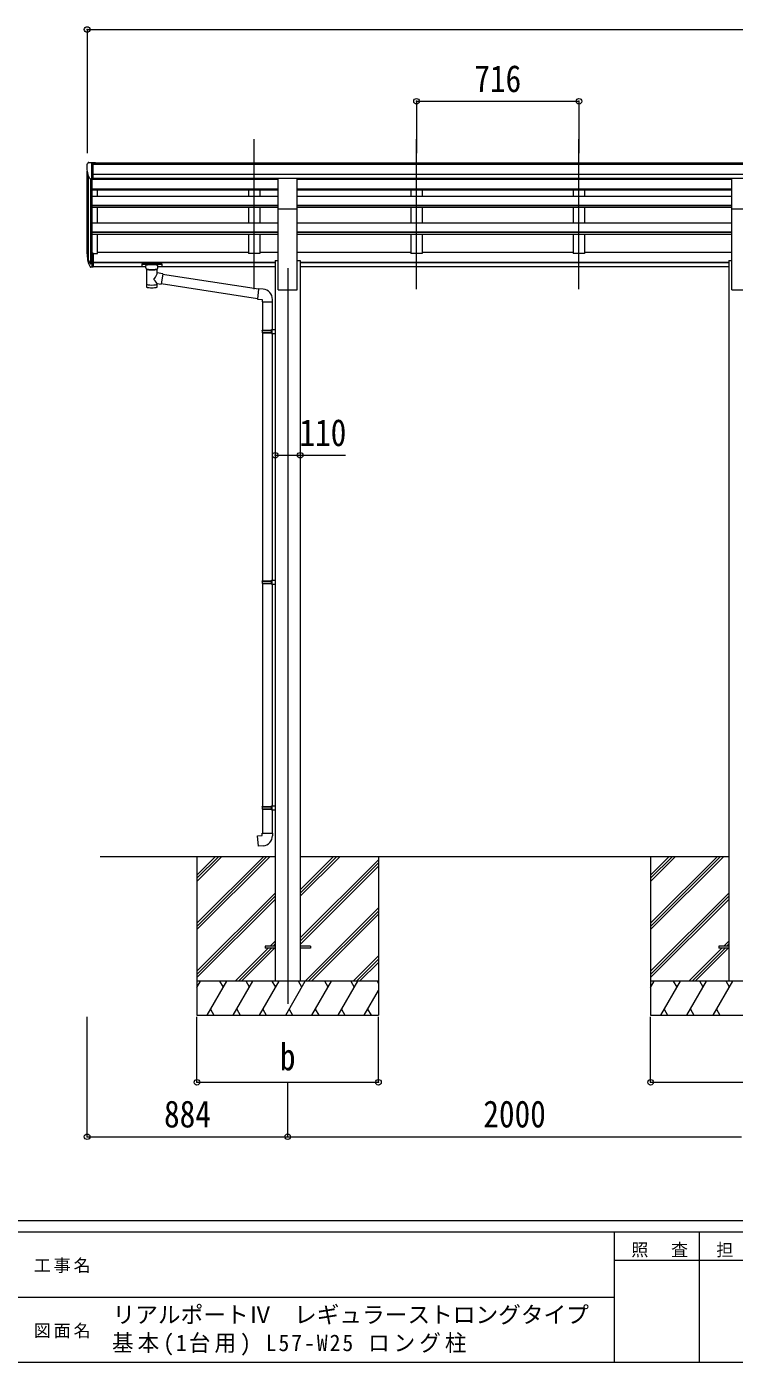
# Model space of a CAD drawing. Units: millimetres at full size, sheet at 1:25. Extents: x -6988 to 7066, y -4877 to 4823.
# Drawn here: x -300 to 2819, y -4877 to 1015 of the extents above; entities that cross this region are included whole.
import ezdxf
from ezdxf.enums import TextEntityAlignment as Align

# ---------------------------------------------------------------- set-up
doc = ezdxf.new("R2010")
doc.units = ezdxf.units.MM
doc.header["$LTSCALE"] = 25
doc.header["$PDMODE"] = 32
doc.header["$PDSIZE"] = 25
for name, color, linetype, lineweight in [('0-0_0', 7, 'Continuous', 9), ('0-1_本体', 4, 'Continuous', 9), ('0-2_部品', 7, 'Continuous', 9), ('0-8_PARTS2', 2, 'Continuous', 9), ('0-A_寸法', 6, 'Continuous', 9), ('F-0_240', 7, 'Continuous', 9)]:
    doc.layers.add(name, color=color, linetype=linetype, lineweight=lineweight)
doc.styles.add('ＭＳ ゴシック', font='')
doc.styles.get('ＭＳ ゴシック').set_extended_font_data('MS Gothic')

msp = doc.modelspace()

# ---------------------------------------------------------------- linework, layer by layer
at = {"layer": '0-0_0'}
for p, q in [((24.13, -2645.47), (795.13, -2645.47)), ((450.13, -2645.47), (450.13, -3345.47)), ((450.13, -2939.65), (744.31, -2645.47)), ((450.13, -2953.79), (758.45, -2645.47)), ((450.13, -2967.93), (772.6, -2645.47)), ((450.13, -2755.8), (560.46, -2645.47)), ((450.13, -2741.66), (546.32, -2645.47)), ((450.13, -2727.52), (532.18, -2645.47)), ((905.13, -2821.3), (1080.96, -2645.47)), ((905.13, -2807.16), (1066.82, -2645.47)), ((905.13, -2793.02), (1052.68, -2645.47)), ((905.13, -2645.47), (2795.13, -2645.47)), ((1250.13, -2645.47), (1250.13, -3345.47)), ((2450.13, -2645.47), (2450.13, -3345.47)), ((2450.13, -2939.65), (2744.31, -2645.47)), ((2450.13, -2953.79), (2758.45, -2645.47)), ((2450.13, -2967.93), (2772.6, -2645.47)), ((2450.13, -2755.8), (2560.46, -2645.47)), ((2450.13, -2741.66), (2546.32, -2645.47)), ((2450.13, -2727.52), (2532.18, -2645.47)), ((905.13, -3005.15), (1250.13, -2660.15)), ((905.13, -3019.29), (1250.13, -2674.29)), ((905.13, -3033.43), (1250.13, -2688.44)), ((450.13, -3151.78), (795.13, -2806.78)), ((450.13, -3165.92), (795.13, -2820.93)), ((2450.13, -3151.78), (2795.13, -2806.78)), ((2450.13, -3165.92), (2795.13, -2820.93)), ((450.13, -3180.07), (795.13, -2835.07)), ((926.94, -3195.47), (1250.13, -2872.28)), ((941.08, -3195.47), (1250.13, -2886.43)), ((2450.13, -3180.07), (2795.13, -2835.07)), ((955.23, -3195.47), (1250.13, -2900.57)), ((618.57, -3195.47), (764.07, -3049.97)), ((632.72, -3195.47), (778.22, -3049.97)), ((646.86, -3195.47), (792.36, -3049.97)), ((773.07, -3040.97), (795.13, -3018.91)), ((787.22, -3040.97), (795.13, -3033.06)), ((2618.57, -3195.47), (2764.07, -3049.97)), ((2632.72, -3195.47), (2778.22, -3049.97)), ((2646.86, -3195.47), (2792.36, -3049.97)), ((2773.07, -3040.97), (2795.13, -3018.91)), ((2787.22, -3040.97), (2795.13, -3033.06)), ((1139.07, -3195.47), (1250.13, -3084.41)), ((1153.22, -3195.47), (1250.13, -3098.56)), ((1167.36, -3195.47), (1250.13, -3112.7)), ((1250.13, -3195.47), (450.13, -3195.47)), ((450.13, -3222.98), (466.01, -3195.47)), ((494.88, -3345.47), (581.48, -3195.47)), ((566.48, -3221.45), (551.48, -3195.47)), ((610.35, -3345.47), (696.95, -3195.47)), ((681.95, -3221.45), (666.95, -3195.47)), ((725.82, -3345.47), (812.42, -3195.47)), ((797.42, -3221.45), (782.42, -3195.47)), ((841.29, -3345.47), (927.89, -3195.47)), ((912.89, -3221.45), (897.89, -3195.47)), ((956.76, -3345.47), (1043.36, -3195.47)), ((1028.36, -3221.45), (1013.36, -3195.47)), ((1072.23, -3345.47), (1158.83, -3195.47)), ((1128.83, -3195.47), (1143.83, -3221.45)), ((1187.7, -3345.47), (1250.13, -3237.33)), ((1244.3, -3195.47), (1250.13, -3205.57)), ((3250.13, -3195.47), (2450.13, -3195.47)), ((2450.13, -3222.98), (2466.01, -3195.47)), ((2494.88, -3345.47), (2581.48, -3195.47)), ((2566.48, -3221.45), (2551.48, -3195.47)), ((2610.35, -3345.47), (2696.95, -3195.47)), ((2681.95, -3221.45), (2666.95, -3195.47)), ((2725.82, -3345.47), (2812.42, -3195.47)), ((2797.42, -3221.45), (2782.42, -3195.47)), ((450.13, -3345.47), (1250.13, -3345.47)), ((509.88, -3319.49), (524.87, -3345.47)), ((625.35, -3319.49), (640.35, -3345.47)), ((740.82, -3319.49), (755.82, -3345.47)), ((856.29, -3319.49), (871.29, -3345.47)), ((971.76, -3319.49), (986.76, -3345.47)), ((1087.23, -3319.49), (1102.23, -3345.47)), ((1202.7, -3319.49), (1217.7, -3345.47)), ((2450.13, -3345.47), (3250.13, -3345.47)), ((2509.88, -3319.49), (2524.87, -3345.47)), ((2625.35, -3319.49), (2640.35, -3345.47)), ((2740.82, -3319.49), (2755.82, -3345.47))]:
    msp.add_line(p, q, dxfattribs=at)
at = {"layer": '0-1_本体'}
for p, q in [((-7.37, 414.2), (5707.63, 414.2)), ((-33.87, 13.79), (-33.87, 378.03)), ((-29.59, 359.24), (-29.59, -10.47)), ((-7.37, 408.84), (5707.63, 408.84)), ((-7.37, 365.33), (5707.63, 365.32)), ((-19.87, 343.88), (-19.87, -28.47)), ((-13.87, 343.41), (-13.87, 15.96)), ((-13.87, 342.77), (807.63, 342.77)), ((-13.87, 300.74), (807.63, 300.74)), ((-13.87, 299.04), (807.63, 299.04)), ((-13.87, 295.45), (807.63, 295.45)), ((-7.37, 347.65), (5707.63, 347.65)), ((807.63, 345.28), (-7.37, 345.28)), ((11.13, 268.35), (11.13, 295.45)), ((677.13, 345.28), (677.13, 342.77)), ((677.13, 295.45), (677.13, 268.35)), ((727.13, 345.28), (727.13, 342.77)), ((727.13, 295.45), (727.13, 268.35)), ((892.63, 345.28), (2807.63, 345.28)), ((892.63, 342.77), (2807.63, 342.77)), ((892.63, 300.74), (2807.63, 300.74)), ((892.63, 299.04), (2807.63, 299.04)), ((892.63, 295.45), (2807.63, 295.45)), ((1393.13, 345.28), (1393.13, 342.77)), ((1393.13, 295.45), (1393.13, 268.35)), ((1443.13, 345.28), (1443.13, 342.77)), ((1443.13, 295.45), (1443.13, 268.35)), ((2109.13, 345.28), (2109.13, 342.77)), ((2109.13, 295.45), (2109.13, 268.35)), ((2159.13, 345.28), (2159.13, 342.77)), ((2159.13, 295.45), (2159.13, 268.35)), ((-13.87, 268.35), (807.63, 268.35)), ((892.63, 268.35), (2807.63, 268.35)), ((-13.87, 227.73), (807.63, 227.73)), ((-13.87, 226.04), (807.63, 226.04)), ((-13.87, 219.25), (807.63, 219.25)), ((11.13, 149.87), (11.13, 219.25)), ((677.13, 219.25), (677.13, 149.87)), ((727.13, 219.25), (727.13, 149.87)), ((807.63, -145.47), (807.63, 212.53)), ((892.63, 227.73), (2807.63, 227.73)), ((892.63, 226.04), (2807.63, 226.04)), ((892.63, 219.25), (2807.63, 219.25)), ((892.63, -145.47), (892.63, 212.53)), ((1393.13, 219.25), (1393.13, 149.87)), ((1443.13, 219.25), (1443.13, 149.87)), ((2109.13, 219.25), (2109.13, 149.87)), ((2159.13, 219.25), (2159.13, 149.87)), ((2807.63, -145.47), (2807.63, 212.53)), ((-13.87, 149.87), (807.63, 149.87)), ((892.63, 149.87), (2807.63, 149.87)), ((-13.87, 110.73), (807.63, 110.73)), ((-13.87, 109.06), (807.63, 109.06)), ((-13.87, 99.42), (807.63, 99.42)), ((11.13, 15.13), (11.13, 99.42)), ((677.13, 99.42), (677.13, 15.13)), ((892.63, 110.73), (2807.63, 110.73)), ((892.63, 109.06), (2807.63, 109.06)), ((892.63, 99.42), (2807.63, 99.42)), ((1393.13, 99.42), (1393.13, 15.13)), ((2109.13, 99.42), (2109.13, 15.13)), ((-7.37, 15.13), (11.13, 15.13)), ((11.13, 20.35), (677.13, 20.35)), ((727.13, 20.35), (807.63, 20.35)), ((892.63, 20.35), (1393.13, 20.35)), ((1443.13, 20.35), (2109.13, 20.35)), ((2159.13, 20.35), (2807.63, 20.35)), ((-7.37, -23.95), (795.13, -23.95)), ((-7.37, -25.33), (795.13, -25.33)), ((-7.37, -42.51), (224.13, -42.51)), ((278.13, -42.51), (795.13, -42.51)), ((795.13, -15.47), (807.63, -15.47)), ((795.13, -15.47), (795.13, -3195.47)), ((892.63, -15.47), (905.13, -15.47)), ((905.13, -15.47), (905.13, -3195.47)), ((905.13, -23.95), (2795.13, -23.95)), ((905.13, -25.33), (2795.13, -25.33)), ((905.13, -42.51), (2795.13, -42.51)), ((2795.13, -15.47), (2807.63, -15.47)), ((2795.13, -15.47), (2795.13, -3195.47)), ((807.63, -145.47), (892.63, -145.47)), ((2807.63, -145.47), (2892.63, -145.47))]:
    msp.add_line(p, q, dxfattribs=at)
for points in [[(727.13, 99.42), (727.13, 15.13), (677.13, 15.13)], [(1443.13, 99.42), (1443.13, 15.13), (1393.13, 15.13)], [(2159.13, 99.42), (2159.13, 15.13), (2109.13, 15.13)]]:
    msp.add_lwpolyline(points, dxfattribs=at)
at = {"layer": '0-2_部品'}
for p, q in [((-28.96, 415.82), (-33.03, 410.01)), ((-25.87, 416.39), (-28.2, 416.25)), ((-25.87, 416.39), (-7.37, 416.39)), ((-13.87, 343.41), (-13.87, 416.39)), ((-7.37, 416.39), (2.63, 416.3)), ((-7.37, 344.41), (-7.37, 416.39)), ((2.63, 414.2), (2.63, 416.3)), ((-35.87, 407.02), (-35.87, 406.39)), ((-21.49, 345.22), (-30.77, 361.28)), ((-13.87, 343.41), (-19.08, 343.72)), ((-7.37, 344.41), (-13.87, 344.41)), ((807.63, 346.52), (892.63, 346.52)), ((807.63, 212.37), (807.63, 346.52)), ((892.63, 212.37), (892.63, 346.52)), ((2807.63, 346.52), (2892.63, 346.52)), ((2807.63, 212.37), (2807.63, 346.52)), ((807.63, 212.37), (892.63, 212.37)), ((2807.63, 212.37), (2892.63, 212.37)), ((-13.87, 15.96), (-13.87, -45.92)), ((-7.37, 15.96), (-13.87, 15.96)), ((-7.37, 15.96), (-7.37, -45.1)), ((-31.48, -10.08), (-21.31, -29.25)), ((-20.3, -28), (-30.06, -9.58)), ((-28.89, -26.93), (-21.31, -44.42)), ((-13.87, -28.75), (-19, -28.75)), ((-13.87, -30.75), (-18.71, -30.75)), ((-13.87, -45.92), (-18.71, -45.92)), ((-7.37, -22.35), (-13.87, -22.35)), ((-7.37, -27.75), (-13.87, -27.75)), ((-7.37, -45.1), (-13.87, -45.1)), ((207.63, -30.81), (207.63, -41.57)), ((207.63, -31.01), (207.63, -32.55)), ((209.63, -30.15), (292.63, -30.15)), ((209.63, -32.33), (292.63, -32.33)), ((209.63, -42.24), (224.13, -42.24)), ((224.13, -49.05), (224.13, -38.77)), ((228.23, -53.55), (228.21, -133.84)), ((274.03, -71.12), (274.03, -53.53)), ((278.13, -49.05), (278.13, -38.77)), ((278.13, -42.24), (292.63, -42.24)), ((294.63, -30.81), (294.63, -41.57)), ((299.25, -75.03), (274.03, -71.11)), ((274.05, -133.84), (274.03, -117.21)), ((274.03, -117.46), (292.23, -120.28)), ((299.25, -75.03), (292.23, -120.28)), ((721.07, -142.7), (298.91, -77.21)), ((717.4, -184.64), (292.48, -118.72)), ((742.05, -142.83), (721.22, -141)), ((737.13, -198.57), (783.13, -198.57)), ((739.13, -198.57), (739.13, -323.39)), ((781.13, -198.57), (781.13, -320.83)), ((783.13, -198.57), (783.13, -187.65)), ((737.13, -325.39), (738.13, -323.39)), ((737.13, -325.39), (781.13, -325.39)), ((737.13, -325.39), (737.13, -333.39)), ((737.13, -333.39), (781.13, -333.39)), ((737.13, -333.39), (738.13, -335.39)), ((738.13, -323.39), (781.13, -323.39)), ((738.13, -335.39), (781.13, -335.39)), ((739.13, -335.39), (739.13, -1429.58)), ((776.65, -325.39), (776.22, -323.39)), ((779.13, -320.89), (795.13, -320.42)), ((779.13, -322.89), (779.13, -320.89)), ((779.13, -322.89), (781.13, -322.89)), ((779.13, -337.89), (779.13, -335.89)), ((779.13, -337.89), (795.13, -338.36)), ((781.13, -337.95), (781.13, -1427.02)), ((795.13, -320.42), (795.13, -338.36)), ((737.13, -1431.58), (738.13, -1429.58)), ((737.13, -1431.58), (781.13, -1431.58)), ((737.13, -1431.58), (737.13, -1439.58)), ((737.13, -1439.58), (781.13, -1439.58)), ((737.13, -1439.58), (738.13, -1441.58)), ((738.13, -1429.58), (781.13, -1429.58)), ((738.13, -1441.58), (781.13, -1441.58)), ((739.13, -1441.58), (739.13, -2424.74)), ((776.65, -1431.58), (776.22, -1429.58)), ((779.13, -1427.08), (795.13, -1426.61)), ((779.13, -1429.08), (779.13, -1427.08)), ((779.13, -1429.08), (781.13, -1429.08)), ((779.13, -1444.08), (779.13, -1442.08)), ((779.13, -1444.08), (795.13, -1444.55)), ((781.13, -1444.14), (781.13, -2422.18)), ((795.13, -1426.61), (795.13, -1444.55)), ((737.13, -2426.74), (738.13, -2424.74)), ((737.13, -2426.74), (781.13, -2426.74)), ((737.13, -2426.74), (737.13, -2434.74)), ((737.13, -2434.74), (781.13, -2434.74)), ((737.13, -2434.74), (738.13, -2436.74)), ((738.13, -2424.74), (781.13, -2424.74)), ((738.13, -2436.74), (781.13, -2436.74)), ((739.13, -2436.74), (739.13, -2542.88)), ((776.65, -2426.74), (776.22, -2424.74)), ((779.13, -2422.24), (795.13, -2421.77)), ((779.13, -2424.24), (779.13, -2422.24)), ((779.13, -2424.24), (781.13, -2424.24)), ((779.13, -2439.24), (779.13, -2437.24)), ((779.13, -2439.24), (795.13, -2439.71)), ((781.13, -2439.3), (781.13, -2542.88)), ((795.13, -2421.77), (795.13, -2439.71)), ((737.13, -2542.88), (783.13, -2542.88)), ((737.13, -2552.88), (737.13, -2542.88)), ((783.13, -2542.88), (783.13, -2553.79))]:
    msp.add_line(p, q, dxfattribs=at)
at = {"layer": '0-2_部品', "color": 4}
for p, q in [((750.13, -3040.97), (750.13, -3049.97)), ((795.13, -3040.97), (750.13, -3040.97)), ((795.13, -3049.97), (750.13, -3049.97)), ((950.13, -3040.97), (905.13, -3040.97)), ((950.13, -3049.97), (905.13, -3049.97)), ((950.13, -3040.97), (950.13, -3049.97)), ((2750.13, -3040.97), (2750.13, -3049.97)), ((2795.13, -3040.97), (2750.13, -3040.97)), ((2795.13, -3049.97), (2750.13, -3049.97))]:
    msp.add_line(p, q, dxfattribs=at)
at = {"layer": '0-2_部品'}
for points in [[(207.63, -30.81), (207.67, -30.62), (207.75, -30.48), (207.85, -30.39), (207.95, -30.33), (208.07, -30.28), (208.37, -30.22), (208.86, -30.17), (209.4, -30.15), (209.63, -30.15)], [(207.63, -41.57), (207.67, -41.77), (207.75, -41.91), (207.85, -42), (207.95, -42.06), (208.07, -42.11), (208.37, -42.17), (208.86, -42.21), (209.4, -42.24), (209.63, -42.24)], [(224.17, -48.99), (224.15, -49.34), (224.39, -50.3), (224.91, -51.18), (225.72, -52.02), (226.83, -52.82), (228.23, -53.55)], [(274.03, -53.53), (274.26, -53.44), (275.62, -52.71), (276.73, -51.86), (277.49, -50.99), (277.95, -50.09), (278.12, -49.21)], [(292.63, -30.15), (292.98, -30.15), (293.51, -30.18), (293.96, -30.23), (294.27, -30.31), (294.44, -30.41), (294.56, -30.54), (294.62, -30.72), (294.63, -30.81)], [(292.63, -42.24), (292.98, -42.23), (293.51, -42.21), (293.96, -42.16), (294.27, -42.08), (294.44, -41.98), (294.56, -41.84), (294.62, -41.66), (294.63, -41.57)], [(721.22, -141), (717.21, -186.83), (737.13, -188.57), (737.13, -198.57)], [(776.65, -325.39), (776.65, -333.39), (776.22, -335.39)], [(779.13, -335.89), (781.13, -335.89), (781.13, -322.89)], [(776.65, -1431.58), (776.65, -1439.58), (776.22, -1441.58)], [(779.13, -1442.08), (781.13, -1442.08), (781.13, -1429.08)], [(776.65, -2426.74), (776.65, -2434.74), (776.22, -2436.74)], [(779.13, -2437.24), (781.13, -2437.24), (781.13, -2424.24)], [(742.05, -2598.62), (721.22, -2600.45), (717.21, -2554.62), (737.13, -2552.88)]]:
    msp.add_lwpolyline(points, dxfattribs=at)
for centre, radius, start, end in [((-28.14, 415.25), 1, 93.5, 145), ((-32.87, 407.02), 3, 93, 180), ((166.13, 406.39), 202, 180, 192.90261), ((-18.89, 346.72), 3, 210, 266.5), ((54.79, 12.09), 89.07, 174.49576, 194.41188), ((54.08, 16.37), 88.05, 177.22392, 197.21071), ((99.35, 9.14), 133.22, 183.27987, 195.71302), ((-18.71, -27.75), 3, 210, 270), ((-18.71, -42.92), 3, 210, 270), ((-19, -27.25), 1.5, 210, 270), ((738.13, -187.65), 45, 0, 85), ((738.13, -2553.79), 45, 275, 0)]:
    msp.add_arc(centre, radius, start, end, dxfattribs=at)
for centre, major_axis, ratio, start_param, end_param in [((209.63, -32.55), (2, 0), 0.109601, 1.5707963, 3.1415927), ((251.13, -38.77), (27, 0), 0.122176, 6.2831853, 9.424778), ((251.14, -54), (-22.91, 0.42), 0.072511, 0.0008029, 1.5715993), ((251.14, -55.62), (-22.91, 0.42), 0.072511, 0.0008029, 1.5715993), ((251.12, -54), (22.92, 0.42), 0.07247, 4.71158, 6.2823764), ((251.12, -55.62), (22.92, 0.42), 0.07247, 4.71158, 6.2823764), ((262.13, -49.05), (16, 0), 0.361356, 6.2636979, 6.2831853), ((292.63, -32.55), (2, 0), 0.109601, 0, 1.5707963), ((251.13, -97.66), (-22.81, -26.62), 0.234429, 1.6855472, 3.1268519), ((253.69, -95.01), (20.32, -22.25), 0.045535, 0.0389954, 1.3075346), ((251.13, -133.84), (22.92, 0), 0.101955, 3.1415499, 6.2833984), ((251.13, -121.4), (22.91, 0), 0.122865, 3.1415927, 6.2831853)]:
    msp.add_ellipse(centre, major_axis=major_axis, ratio=ratio, start_param=start_param, end_param=end_param, dxfattribs=at)
at = {"layer": '0-8_PARTS2'}
for p, q in [((702.13, -143.13), (702.13, 519.4)), ((1418.13, -143.13), (1418.13, 519.4)), ((2134.13, -143.13), (2134.13, 519.4)), ((850.13, -49.33), (850.13, -3295.47))]:
    msp.add_line(p, q, dxfattribs=at)
at = {"layer": '0-A_寸法'}
for p, q in [((-33.87, 1002.89), (-33.87, 457.26)), ((-33.87, 1002.89), (5734.13, 1002.89)), ((1418.13, 686.27), (1418.13, 457.26)), ((1418.13, 686.27), (2134.13, 686.27)), ((2134.13, 686.27), (2134.13, 457.26)), ((795.13, -875.65), (905.13, -875.65)), ((905.13, -875.65), (1105.13, -875.65)), ((-33.87, -3881.84), (-33.87, -3352.89)), ((450.13, -3641.86), (450.13, -3352.89)), ((1250.13, -3641.86), (1250.13, -3352.89)), ((2450.13, -3641.86), (2450.13, -3352.89)), ((450.13, -3641.86), (1250.13, -3641.86)), ((850.13, -3881.84), (850.13, -3641.86)), ((2450.13, -3641.86), (3250.13, -3641.86)), ((-33.87, -3881.84), (850.13, -3881.84)), ((850.13, -3881.84), (2850.13, -3881.84))]:
    msp.add_line(p, q, dxfattribs=at)
for p in [(-33.87, 1002.89), (1418.13, 686.27), (2134.13, 686.27), (795.13, -875.65), (905.13, -875.65), (450.13, -3641.86), (1250.13, -3641.86), (2450.13, -3641.86), (-33.87, -3881.84), (850.13, -3881.84)]:
    msp.add_point(p, dxfattribs=at)
at = {"layer": 'F-0_240', "color": 5}
for p, q in [((-6987.88, -4252.21), (6712.12, -4252.21)), ((-6987.88, -4302.21), (4489.82, -4302.21)), ((2289.82, -4302.21), (2289.82, -4877.21)), ((2664.82, -4302.21), (2664.82, -4877.21)), ((2289.82, -4427.21), (3789.82, -4427.21)), ((-2835.18, -4589.71), (2289.82, -4589.71)), ((-6987.88, -4877.21), (6712.12, -4877.21))]:
    msp.add_line(p, q, dxfattribs=at)

# ---------------------------------------------------------------- texts
at = {"layer": '0-A_寸法', "color": 7, "style": 'ＭＳ ゴシック', "width": 0.85}
for s, p in [('716', (1673.01, 691.27)), ('110', (902.01, -870.65)), ('b', (815.76, -3624.36)), ('884', (305.01, -3876.84)), ('2000', (1712.63, -3876.84))]:
    msp.add_text(s, height=119.1, dxfattribs=at).set_placement(p, align=Align.BOTTOM_LEFT)
at = {"layer": 'F-0_240', "style": 'ＭＳ ゴシック'}
msp.add_text('リアルポートⅣ\u3000レギュラーストロングタイプ', height=73.31, dxfattribs=at).set_placement((78.1, -4725.87), align=Align.BOTTOM_LEFT)
at = {"layer": 'F-0_240', "attachment_point": 7, "style": 'ＭＳ ゴシック'}
for s, insert, char_height in [('\\T1.17;照\u3000査', (2364.83, -4414.71), 54.99), ('\\T1.17;担\u3000当', (2739.83, -4414.71), 54.99), ('\\T1.17;工事名', (-269.26, -4483.46), 54.99), ('\\T1.17;図面名', (-269.26, -4770.96), 54.99), ('\\T1.19;\\W0.95;基本(1台用)\\~L57-W25\\~ロング柱', (75.55, -4847.54), 73.31)]:
    msp.add_mtext(s, dxfattribs=dict(at, insert=insert, char_height=char_height))

doc.saveas('drawing.dxf')
